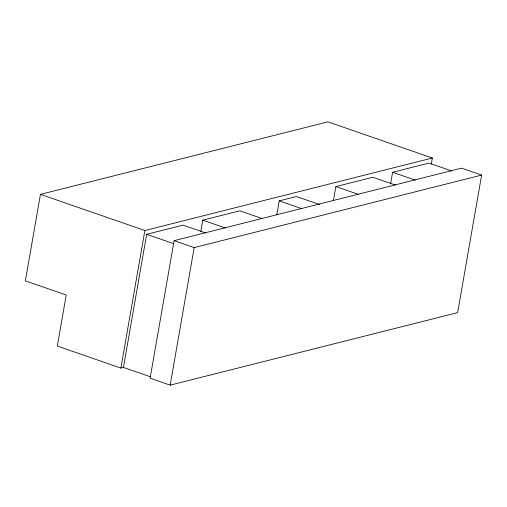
<?xml version="1.0" encoding="UTF-8"?>
<svg xmlns="http://www.w3.org/2000/svg" width="507" height="507" viewBox="0 0 507 507"><rect width="100%" height="100%" fill="white"/><g stroke="black" fill="none" stroke-linecap="round" stroke-linejoin="round"><path stroke-width="0.76" d="M431.267 164.236L432.351 158.019L327.928 121.851L40.446 194.358L25.35 280.865L66.214 295.017L57.31 346.059L120.869 368.076L123.429 367.429L150.471 376.796M120.869 368.076L144.875 230.527L432.351 158.019M123.429 367.429L146.662 234.31L183.071 225.127L205.728 232.973M174.11 240.648L150.104 378.197L170.168 385.149L457.644 312.642L481.65 175.092L461.592 168.147L174.11 240.648L194.175 247.6L481.65 175.092M170.168 385.149L194.175 247.6M200.753 231.832L202.787 220.152L239.798 210.823L262.455 218.669M276.79 214.886L279.237 200.873L296.443 196.532L319.835 204.632M333.435 200.601L335.881 186.589L372.892 177.254L395.549 185.099M390.574 183.959L392.608 172.279L429.023 163.096L451.68 170.948M392.608 172.279L415.271 180.124M335.881 186.589L358.538 194.435M279.237 200.873L301.893 208.719M202.787 220.152L225.45 228.004M40.446 194.358L144.875 230.527M146.662 234.31L173.705 243.677"/></g></svg>
